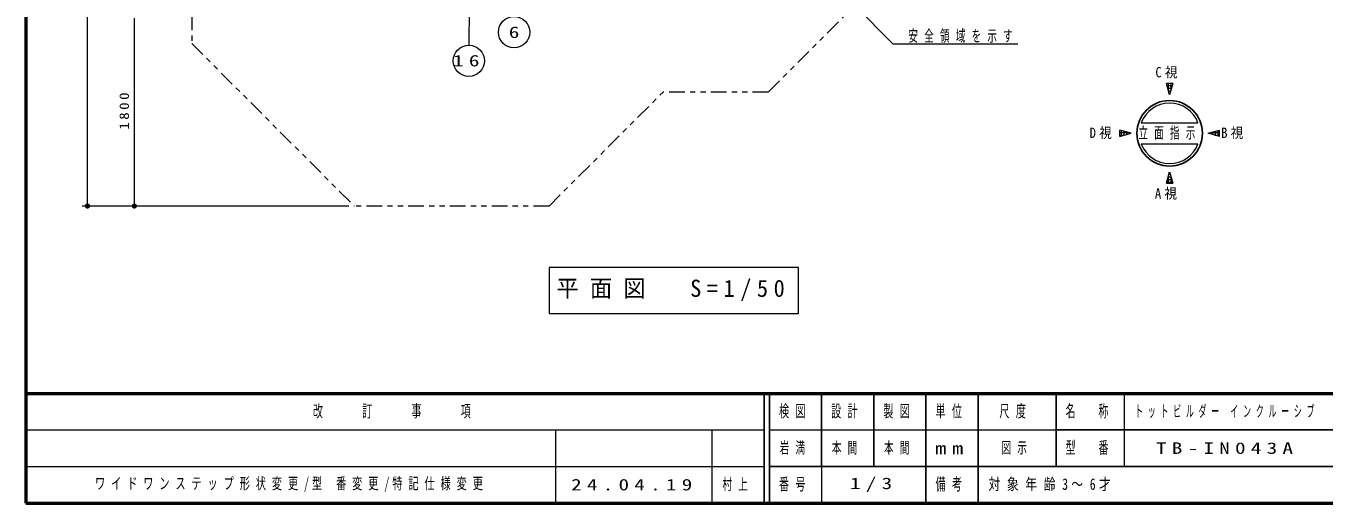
# Model space of a CAD drawing. Units: millimetres on the paper, scale 1:50. Extents: x -385 to 0, y -594 to 267.
# Drawn here: x -385 to -136.2, y 0 to 91.4 of the extents above; entities that cross this region are included whole.
import ezdxf
from ezdxf.enums import TextEntityAlignment as Align

# ---------------------------------------------------------------- set-up
doc = ezdxf.new("R2010")
doc.units = ezdxf.units.MM
doc.linetypes.add('USER3', pattern=[8, 3, -1, 1, -1, 1, -1])
doc.layers.add('LY_1', color=7, linetype='Continuous', lineweight=25)
doc.styles.add('ＭＳ ゴシック', font='')
doc.styles.get('ＭＳ ゴシック').set_extended_font_data('MS Gothic')

# ---------------------------------------------------------------- blocks, each defined once
blk = doc.blocks.new('filled_dot')
at = {"color": 0, "linetype": 'Continuous', "lineweight": -2, "const_width": 1.25}
blk.add_lwpolyline([(-0.625, 0, 1), (0.625, 0, 1)], format="xyb", close=True, dxfattribs=at)

msp = doc.modelspace()

# ---------------------------------------------------------------- linework, layer by layer
at = {"layer": 'LY_1', "lineweight": 50}
for p, q in [((-385, 267), (-385, 0)), ((-385, 21), (0, 21)), ((-385, 0), (0, 0))]:
    msp.add_line(p, q, dxfattribs=at)
at = {"layer": 'LY_1', "lineweight": 13}
for p, q in [((-373.224, 56.909), (-373.224, 221.982)), ((-300.064, 87.735), (-299.988, 94.858)), ((-218.828, 88.007), (-226.134, 95.312)), ((-364.224, 56.909), (-364.224, 92.909)), ((-218.828, 88.007), (-194.857, 88.007)), ((-165.192, 80.379), (-166.349, 80.379)), ((-165.771, 78.219), (-166.349, 80.379)), ((-166.248, 80), (-165.293, 80)), ((-166, 79.075), (-166, 80.379)), ((-165.192, 80.379), (-165.771, 78.219)), ((-165.5, 79.228), (-165.5, 80.379)), ((-166.114, 79.5), (-165.427, 79.5)), ((-165.98, 79), (-165.561, 79)), ((-165.846, 78.5), (-165.695, 78.5)), ((-171.2, 72.833), (-160.342, 72.833)), ((-175.316, 70.254), (-175.316, 71.412)), ((-173.156, 70.833), (-175.316, 71.412)), ((-175.316, 71), (-173.779, 71)), ((-175.316, 70.254), (-173.156, 70.833)), ((-175.316, 70.5), (-174.4, 70.5)), ((-175, 70.339), (-175, 71.327)), ((-174.5, 70.473), (-174.5, 71.193)), ((-174, 70.607), (-174, 71.059)), ((-173.5, 70.741), (-173.5, 70.925)), ((-158.385, 70.833), (-156.225, 71.412)), ((-156.225, 70.254), (-158.385, 70.833)), ((-158, 70.73), (-158, 70.936)), ((-157.762, 71), (-156.225, 71)), ((-157.5, 70.596), (-157.5, 71.07)), ((-157.141, 70.5), (-156.225, 70.5)), ((-157, 70.462), (-157, 71.204)), ((-156.5, 70.328), (-156.5, 71.338)), ((-156.225, 70.254), (-156.225, 71.412)), ((-171.2, 68.833), (-160.342, 68.833)), ((-166.349, 61.287), (-165.771, 63.447)), ((-166.024, 62.5), (-165.517, 62.5)), ((-166, 61.287), (-166, 62.591)), ((-165.89, 63), (-165.651, 63)), ((-165.771, 63.447), (-165.192, 61.288)), ((-165.5, 61.287), (-165.5, 62.438)), ((-166.349, 61.287), (-165.192, 61.287)), ((-166.292, 61.5), (-165.249, 61.5)), ((-166.158, 62), (-165.383, 62)), ((-364.224, 56.909), (-374.224, 56.909)), ((-323.084, 56.909), (-365.224, 56.909)), ((-284.722, 45.14), (-284.722, 36.34)), ((-236.922, 45.14), (-284.722, 45.14)), ((-236.922, 36.34), (-236.922, 45.14)), ((-284.722, 36.34), (-236.922, 36.34)), ((-174.5, 21), (-174.5, 7)), ((-385, 14), (-243.5, 14)), ((-283.5, 14), (-283.5, 0)), ((-253.5, 14), (-253.5, 0)), ((-242.5, 14), (-187.5, 14)), ((-385, 7), (-243.5, 7)), ((-232.5, 7), (-232.5, 0))]:
    msp.add_line(p, q, dxfattribs=at)
at = {"layer": 'LY_1', "linetype": 'USER3', "lineweight": 13}
for p, q in [((-353.224, 141.579), (-353.224, 88.049)), ((-242.704, 78.742), (-209.564, 111.882)), ((-353.224, 88.049), (-322.084, 56.909)), ((-284.72, 56.909), (-262.887, 78.742)), ((-242.704, 78.742), (-262.887, 78.742)), ((-284.72, 56.909), (-322.084, 56.909))]:
    msp.add_line(p, q, dxfattribs=at)
at = {"layer": 'LY_1'}
for p, q in [((-243.5, 21), (-243.5, 0)), ((-242.5, 21), (-242.5, 0)), ((-232.5, 21), (-232.5, 7)), ((-222.5, 21), (-222.5, 7)), ((-212.5, 21), (-212.5, 0)), ((-202.5, 21), (-202.5, 7)), ((-187.5, 21), (-187.5, 7)), ((-187.5, 14), (-70, 14)), ((-242.5, 7), (0, 7)), ((-202.5, 7), (-202.5, 0))]:
    msp.add_line(p, q, dxfattribs=at)
at = {"layer": 'LY_1', "lineweight": 13}
for centre in [(-291.44, 90.206), (-300.096, 84.735)]:
    msp.add_circle(centre, 3, dxfattribs=at)
at = {"layer": 'LY_1'}
msp.add_circle((-165.771, 70.833), 6.286, dxfattribs=at)
at = {"layer": 'LY_1', "lineweight": 13}
for start, end in [(20.22325, 159.77675), (200.22325, 339.77675)]:
    msp.add_arc((-165.771, 70.833), 5.786, start, end, dxfattribs=at)

# ---------------------------------------------------------------- block references
at = {"layer": 'LY_1', "lineweight": 13, "xscale": 0.4, "yscale": 0.4, "rotation": 90}
for p in [(-373.224, 56.909), (-364.224, 56.909)]:
    msp.add_blockref('filled_dot', p, dxfattribs=at)

# ---------------------------------------------------------------- texts
at = {"layer": 'LY_1', "style": 'ＭＳ ゴシック', "width": 1.35}
msp.add_text('6', height=2.199, dxfattribs=at).set_placement((-291.44, 90.206), align=Align.MIDDLE_CENTER)
at = {"layer": 'LY_1', "style": 'ＭＳ ゴシック'}
for s, insert, char_height, attachment_point in [('\\T1.64;\\W0.6;安全領域を示す', (-215.857, 88.157), 2.199, 7), ('\\T1.5;\\W1.35;16', (-300.096, 84.735), 2.199, 5), ('\\T1.5;\\W0.9;C視', (-165.771, 82.439), 1.979, 5), ('\\T1.5;\\W0.9;D視', (-178.376, 70.833), 1.979, 5), ('\\T1.64;\\W0.6;立面指示', (-171.771, 70.833), 2.199, 4), ('\\T1.5;\\W0.9;B視', (-153.165, 70.833), 1.979, 5), ('\\T1.5;\\W0.9;A視', (-165.871, 59.227), 1.979, 5), ('\\T1.5;\\W0.95;平面図\u3000S=1/50', (-283.322, 40.74), 3.299, 4), ('\\T1.64;\\W0.6;改\u3000\u3000訂\u3000\u3000事\u3000\u3000項', (-314.25, 17.5), 2.346, 5), ('\\T1.64;\\W0.6;検図', (-237.5, 17.5), 2.346, 5), ('\\T1.64;\\W0.6;設計', (-227.5, 17.5), 2.346, 5), ('\\T1.64;\\W0.6;製図', (-217.5, 17.5), 2.346, 5), ('\\T1.64;\\W0.6;単位', (-207.5, 17.5), 2.346, 5), ('\\T1.64;\\W0.6;尺度', (-195.25, 17.5), 2.346, 5), ('\\T1.64;\\W0.6;名\u3000称', (-181, 17.5), 2.346, 5), ('\\T1.58;\\W0.5;トットビルダー\\~インクルーシブ', (-154.75, 17.5), 2.199, 5), ('\\T1.64;\\W0.6;岩満', (-237.5, 10.5), 2.199, 5), ('\\T1.64;\\W0.6;本間', (-227.5, 10.5), 2.199, 5), ('\\T1.64;\\W0.6;本間', (-217.5, 10.5), 2.199, 5), ('\\T1.5;\\W1.35;mm', (-207.5, 10.5), 2.346, 5), ('\\T1.64;\\W0.6;図示', (-198, 10.5), 2.199, 4), ('\\T1.64;\\W0.6;型\u3000番', (-181, 10.5), 2.346, 5), ('\\T1.5;\\W1.35;TB-IN043A', (-154.75, 10.5), 2.199, 5), ('\\T1.58;\\W0.65;ワイドワンステップ形状変更/型\\~番変更/特記仕様変更', (-371.75, 3.5), 2.199, 4), ('\\T1.64;\\W0.6;村上', (-251.5, 3.5), 2.199, 4), ('\\T1.64;\\W0.6;番号', (-237.5, 3.5), 2.346, 5), ('\\T1.5;\\W1.35;1/3', (-222.5, 3.5), 2.199, 5), ('\\T1.64;\\W0.6;備考', (-207.5, 3.5), 2.346, 5), ('\\T1.57;\\W0.75;対象年齢3～6才', (-200.5, 3.5), 2.199, 4), ('\\T1.5;\\W1.35;24.04.19', (-280.5, 3.5), 2.199, 4)]:
    msp.add_mtext(s, dxfattribs=dict(at, insert=insert, char_height=char_height, attachment_point=attachment_point))
at = {"layer": 'LY_1', "insert": (-365.224, 75.33), "char_height": 1.833, "attachment_point": 8, "rotation": 90, "style": 'ＭＳ ゴシック'}
msp.add_mtext('\\T1.33;\\W1.15;1800', dxfattribs=at)

doc.saveas('drawing.dxf')
